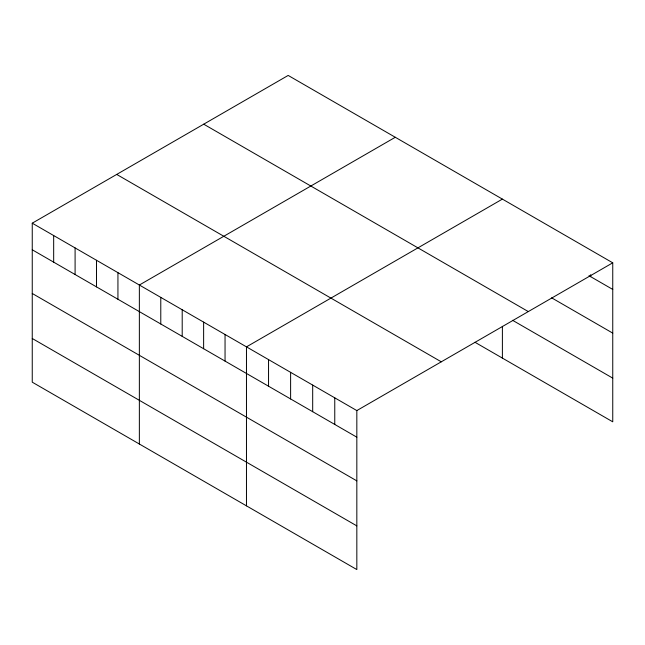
<?xml version="1.0" encoding="UTF-8"?>
<svg xmlns="http://www.w3.org/2000/svg" width="645" height="645" viewBox="0 0 645 645"><rect width="100%" height="100%" fill="white"/><g stroke="black" fill="none" stroke-linecap="round" stroke-linejoin="round"><path stroke-width="0.97" d="M32.25 223.186L356.83 410.575L356.83 569.567L32.25 382.179L32.25 223.186L288.17 75.433L612.75 262.821L612.75 421.814L474.97 342.269M395.28 137.272L139.36 285.025L139.36 444.018M502.391 199.112L246.471 346.865L246.471 505.857M356.83 410.575L612.75 262.821M588.982 275.705L612.75 289.428M551.628 297.829L612.75 333.118M203.715 124.187L528.295 311.583M512.582 320.299L612.75 378.131M116.705 174.424L441.285 361.821M32.25 249.784L356.83 437.181M32.25 293.475L356.83 480.872M32.25 338.488L356.83 525.885M590.675 274.714L590.675 276.689M502.391 326.33L502.391 358.104M334.763 397.836L334.763 424.442M312.688 385.089L312.688 411.695M290.613 372.35L290.613 398.957M268.546 359.604L268.546 386.21M225.049 334.497L225.049 361.103M203.627 322.129L203.627 348.735M182.204 309.761L182.204 336.368M160.782 297.393L160.782 324M117.938 272.658L117.938 299.264M96.516 260.29L96.516 286.896M75.094 247.922L75.094 274.528M53.672 235.554L53.672 262.152"/></g></svg>
